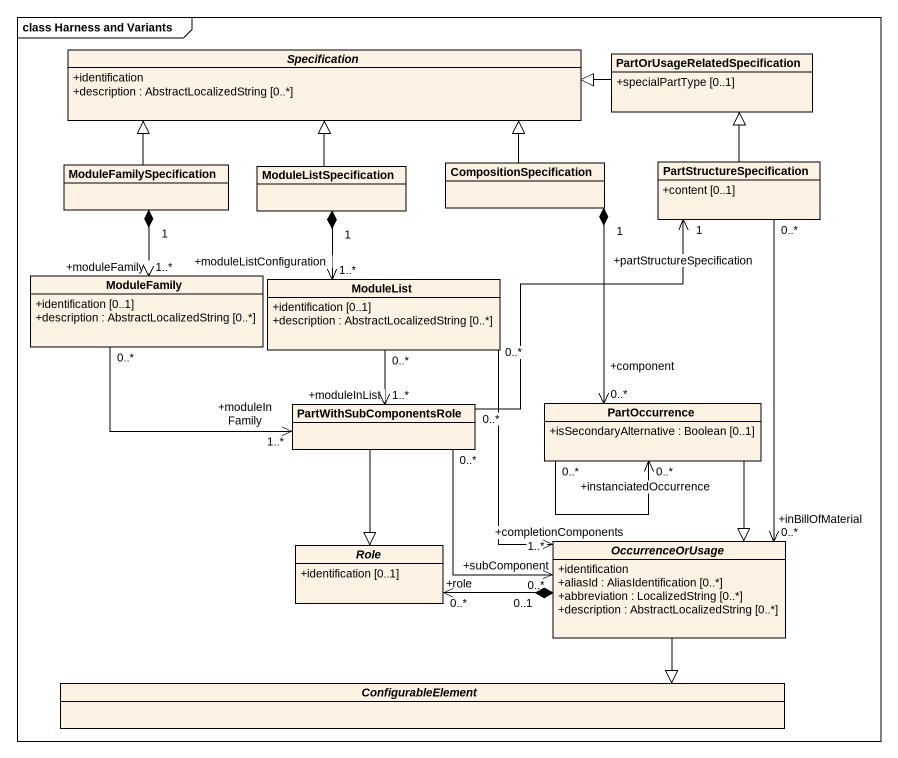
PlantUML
@startuml
mainframe class Harness and Variants
hide circle
hide empty members
skinparam classAttributeIconSize 0
abstract class Specification {
  +identification
  +description : AbstractLocalizedString [0..*]
}
class "PartOrUsageRelatedSpecification" as PartOrUsageRelatedSpecificat {
  +specialPartType [0..1]
}
class ModuleFamilySpecification
class ModuleListSpecification
class CompositionSpecification
class PartStructureSpecification {
  +content [0..1]
}
class ModuleFamily {
  +identification [0..1]
  +description : AbstractLocalizedString [0..*]
}
class ModuleList {
  +identification [0..1]
  +description : AbstractLocalizedString [0..*]
}
class PartWithSubComponentsRole
class PartOccurrence {
  +isSecondaryAlternative : Boolean [0..1]
}
abstract class Role {
  +identification [0..1]
}
abstract class OccurrenceOrUsage {
  +identification
  +aliasId : AliasIdentification [0..*]
  +abbreviation : LocalizedString [0..*]
  +description : AbstractLocalizedString [0..*]
}
abstract class ConfigurableElement
PartOrUsageRelatedSpecificat -left-|> Specification
ModuleFamilySpecification -right-|> Specification
ModuleFamilySpecification "1" *--> "+moduleFamily\n1..*" ModuleFamily
ModuleListSpecification -up-|> Specification
ModuleListSpecification "1" *--> "+moduleListConfiguration\n1..*" ModuleList
CompositionSpecification -left-|> Specification
CompositionSpecification "1" *--> "+component\n0..*" PartOccurrence
PartStructureSpecification -up-|> PartOrUsageRelatedSpecificat
PartStructureSpecification "0..*" --> "+inBillOfMaterial\n0..*" OccurrenceOrUsage
ModuleFamily "0..*" -right-> "+moduleInFamily\n1..*" PartWithSubComponentsRole
ModuleList "0..*" --> "+moduleInList\n1..*" PartWithSubComponentsRole
ModuleList "0..*" --> "+completionComponents\n1..*" OccurrenceOrUsage
PartWithSubComponentsRole "0..*" -up-> "+partStructureSpecification\n1" PartStructureSpecification
PartWithSubComponentsRole --|> Role
PartWithSubComponentsRole "0..*" -right-> "+subComponent\n0..*" OccurrenceOrUsage
PartOccurrence "0..*" --> "+instanciatedOccurrence\n0..*" PartOccurrence
PartOccurrence --|> OccurrenceOrUsage
OccurrenceOrUsage "0..1" *-left-> "+role\n0..*" Role
OccurrenceOrUsage -left-|> ConfigurableElement
@enduml
